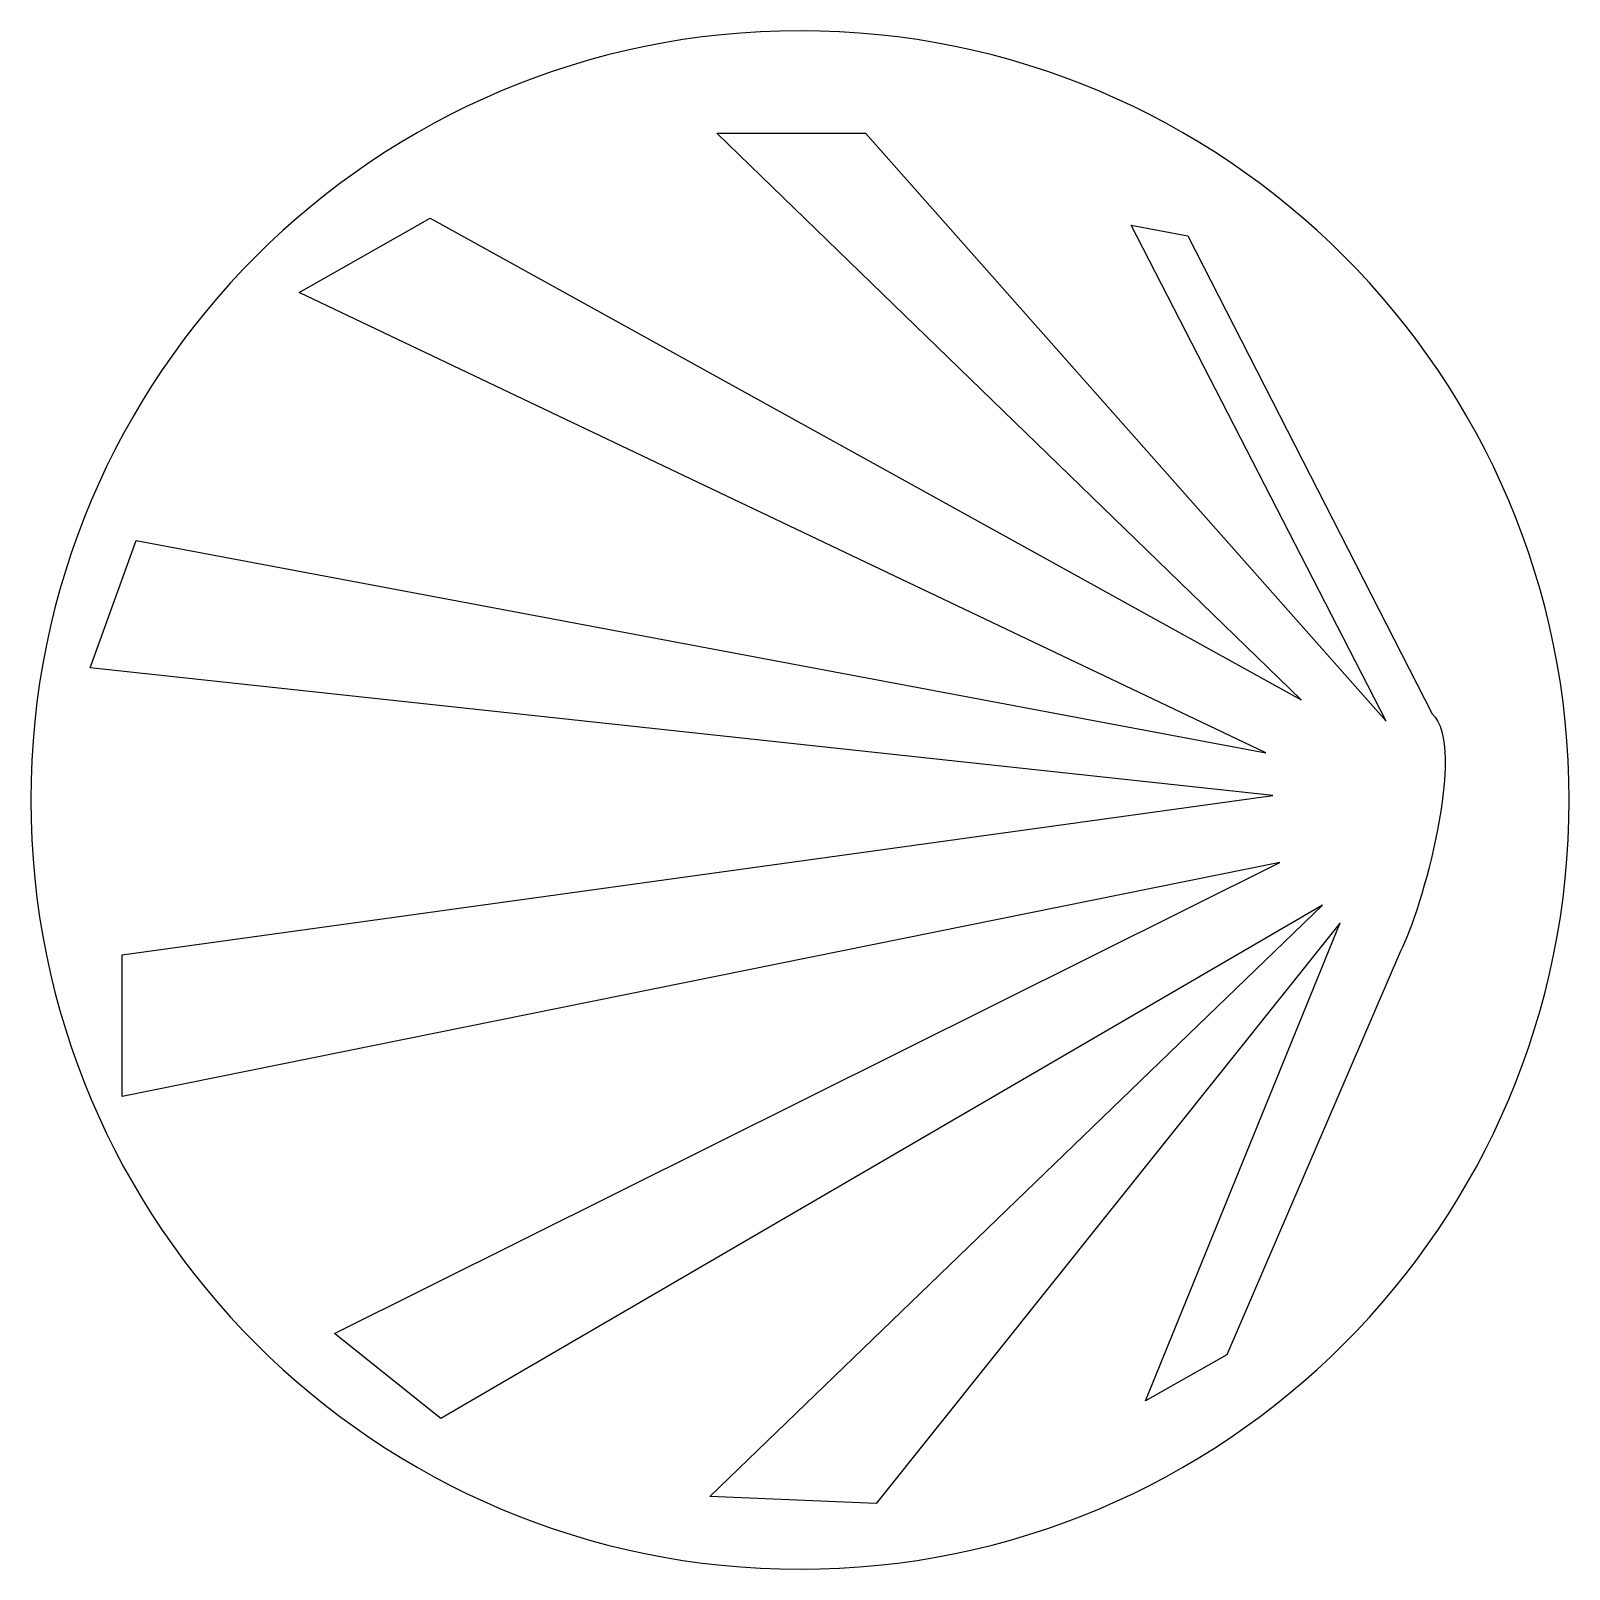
# Model space of a CAD drawing. Header units: centimetres. Extents: x -9.4 to 9.4, y -9.4 to 9.4.
import ezdxf

# ---------------------------------------------------------------- set-up
doc = ezdxf.new("R2010")
doc.units = ezdxf.units.CM
doc.header["$MEASUREMENT"] = 0
doc.layers.add('Camada 1', color=7, linetype='Continuous')

msp = doc.modelspace()

# ---------------------------------------------------------------- linework, layer by layer
at = {"layer": 'Camada 1'}
for points, knots in [([(-9.3971, 0), (-9.3971, 5.18988), (-5.18967, 9.3971), (0, 9.3971), (0, 9.3971), (5.18967, 9.3971), (9.3971, 5.18988), (9.3971, 0), (9.3971, 0), (9.3971, -5.19012), (5.18967, -9.3971), (0, -9.3971), (0, -9.3971), (-5.18967, -9.3971), (-9.3971, -5.19012), (-9.3971, 0)], [0, 0, 0, 0, 0.2, 0.2, 0.2, 0.2, 0.4, 0.4, 0.4, 0.4, 0.6, 0.6, 0.6, 0.6, 1, 1, 1, 1]), ([(7.72356, 1.05148), (7.72356, 1.05148), (4.7385, 6.89136), (4.7385, 6.89136), (4.7385, 6.89136), (4.7385, 6.89136), (4.04632, 7.02111), (4.04632, 7.02111), (4.04632, 7.02111), (4.04632, 7.02111), (7.16092, 0.96488), (7.16092, 0.96488), (7.16092, 0.96488), (7.16092, 0.96488), (0.80174, 8.14599), (0.80174, 8.14599), (0.80174, 8.14599), (0.80174, 8.14599), (-1.01481, 8.14599), (-1.01481, 8.14599), (-1.01481, 8.14599), (-1.01481, 8.14599), (6.12286, 1.22439), (6.12286, 1.22439), (6.12286, 1.22439), (6.12286, 1.22439), (-4.5189, 7.10771), (-4.5189, 7.10771), (-4.5189, 7.10771), (-4.5189, 7.10771), (-6.1196, 6.19918), (-6.1196, 6.19918), (-6.1196, 6.19918), (-6.1196, 6.19918), (5.69021, 0.57563), (5.69021, 0.57563), (5.69021, 0.57563), (5.69021, 0.57563), (-8.10932, 3.17119), (-8.10932, 3.17119), (-8.10932, 3.17119), (-8.10932, 3.17119), (-8.67153, 1.61391), (-8.67153, 1.61391), (-8.67153, 1.61391), (-8.67153, 1.61391), (5.77655, 0.05663), (5.77655, 0.05663), (5.77655, 0.05663), (5.77655, 0.05663), (-8.28252, -1.89016), (-8.28252, -1.89016), (-8.28252, -1.89016), (-8.28252, -1.89016), (-8.28252, -3.6204), (-8.28252, -3.6204), (-8.28252, -3.6204), (-8.28252, -3.6204), (5.86335, -0.76533), (5.86335, -0.76533), (5.86335, -0.76533), (5.86335, -0.76533), (-5.68693, -6.51912), (-5.68693, -6.51912), (-5.68693, -6.51912), (-5.68693, -6.51912), (-4.38888, -7.55716), (-4.38888, -7.55716), (-4.38888, -7.55716), (-4.38888, -7.55716), (6.38239, -1.28434), (6.38239, -1.28434), (6.38239, -1.28434), (6.38239, -1.28434), (-1.10165, -8.50884), (-1.10165, -8.50884), (-1.10165, -8.50884), (-1.10165, -8.50884), (0.93173, -8.5952), (0.93173, -8.5952), (0.93173, -8.5952), (0.93173, -8.5952), (6.59871, -1.50066), (6.59871, -1.50066), (6.59871, -1.50066), (6.59871, -1.50066), (4.21947, -7.34081), (4.21947, -7.34081), (4.21947, -7.34081), (4.21947, -7.34081), (5.21436, -6.77812), (5.21436, -6.77812), (5.21436, -6.77812), (5.21436, -6.77812), (7.3341, -1.847), (7.3341, -1.847), (7.3341, -1.847), (7.59354, -1.3707), (8.15626, 0.66223), (7.72356, 1.05148)], [0, 0, 0, 0, 0.03846154, 0.03846154, 0.03846154, 0.03846154, 0.07692308, 0.07692308, 0.07692308, 0.07692308, 0.11538462, 0.11538462, 0.11538462, 0.11538462, 0.15384615, 0.15384615, 0.15384615, 0.15384615, 0.19230769, 0.19230769, 0.19230769, 0.19230769, 0.23076923, 0.23076923, 0.23076923, 0.23076923, 0.26923077, 0.26923077, 0.26923077, 0.26923077, 0.30769231, 0.30769231, 0.30769231, 0.30769231, 0.34615385, 0.34615385, 0.34615385, 0.34615385, 0.38461538, 0.38461538, 0.38461538, 0.38461538, 0.42307692, 0.42307692, 0.42307692, 0.42307692, 0.46153846, 0.46153846, 0.46153846, 0.46153846, 0.5, 0.5, 0.5, 0.5, 0.53846154, 0.53846154, 0.53846154, 0.53846154, 0.57692308, 0.57692308, 0.57692308, 0.57692308, 0.61538462, 0.61538462, 0.61538462, 0.61538462, 0.65384615, 0.65384615, 0.65384615, 0.65384615, 0.69230769, 0.69230769, 0.69230769, 0.69230769, 0.73076923, 0.73076923, 0.73076923, 0.73076923, 0.76923077, 0.76923077, 0.76923077, 0.76923077, 0.80769231, 0.80769231, 0.80769231, 0.80769231, 0.84615385, 0.84615385, 0.84615385, 0.84615385, 0.88461538, 0.88461538, 0.88461538, 0.88461538, 0.92307692, 0.92307692, 0.92307692, 0.92307692, 1, 1, 1, 1])]:
    msp.add_open_spline(points, degree=3, knots=knots, dxfattribs=at)

doc.saveas('drawing.dxf')
